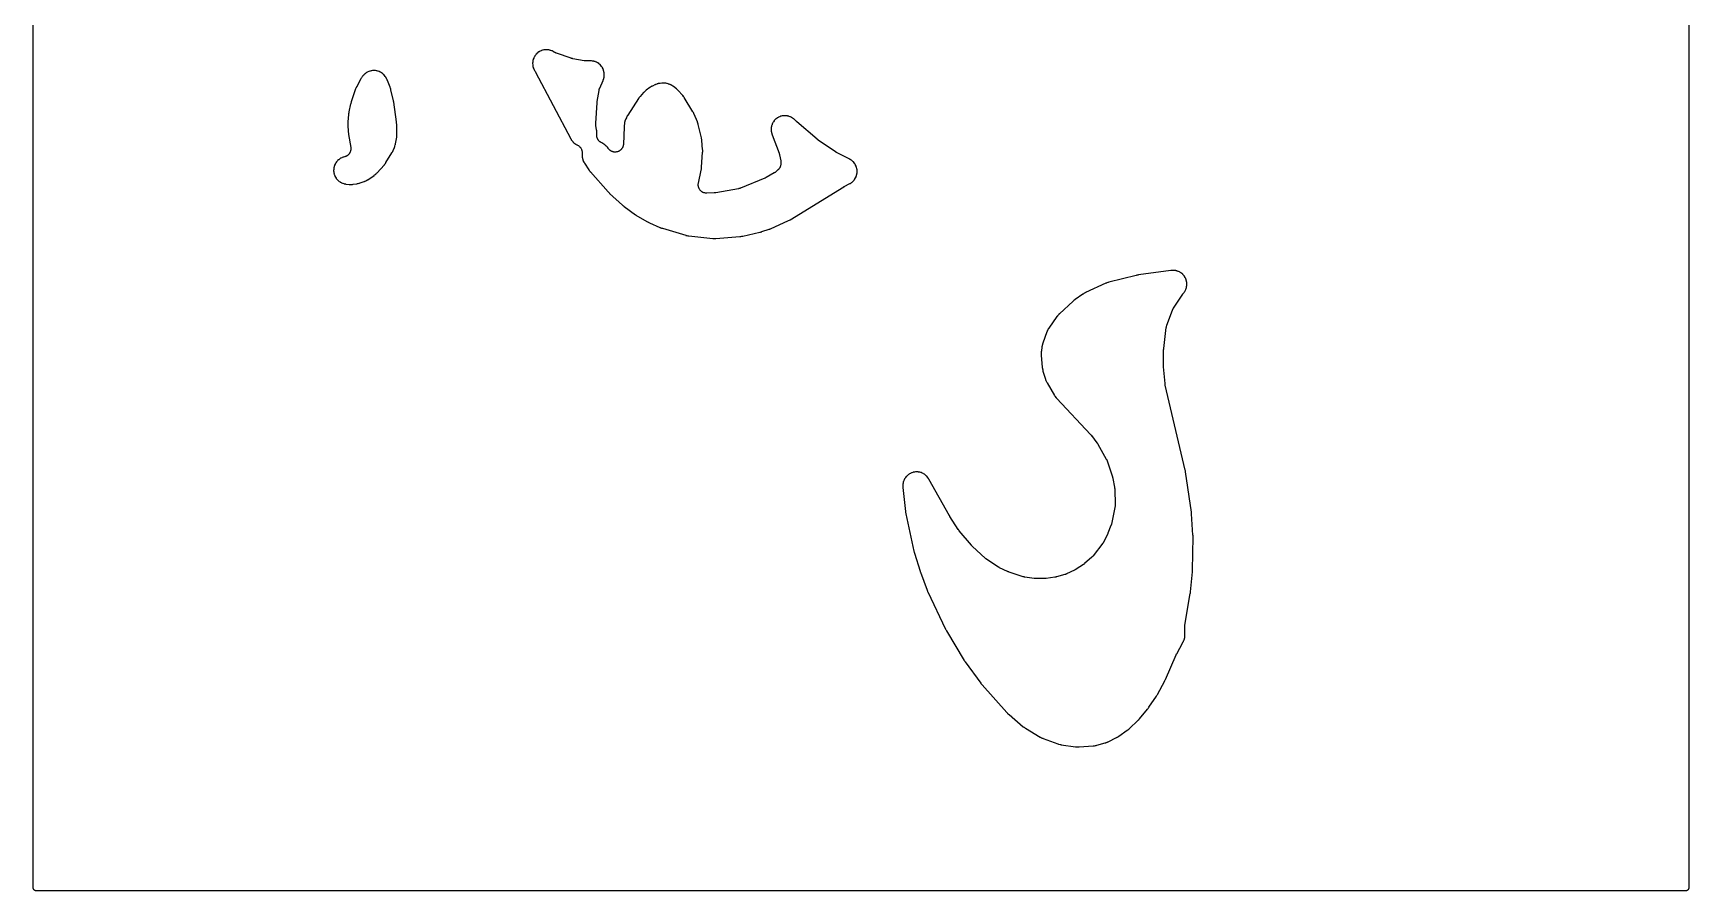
# Model space of a CAD drawing. Header units: millimetres. Extents: x 0 to 300, y 0 to 300.
# Drawn here: x -0.1 to 300, y -0.1 to 155.4 of the extents above; entities that cross this region are included whole.
import ezdxf

# ---------------------------------------------------------------- set-up
doc = ezdxf.new("R2010")
doc.units = ezdxf.units.MM
doc.layers.add('CUT', color=7, linetype='CONTINUOUS')

msp = doc.modelspace()

# ---------------------------------------------------------------- linework, layer by layer
at = {"layer": 'CUT'}
msp.add_lwpolyline([(300.0102, 298.5625), (300.0102, 1.4375), (300.0102, 0.5522), (300.0066, 0.4788), (299.998, 0.4206), (299.9837, 0.3635), (299.9639, 0.3082), (299.9387, 0.255), (299.9085, 0.2046), (299.8735, 0.1573), (299.834, 0.1137), (299.7904, 0.0743), (299.7432, 0.0392), (299.6927, 0.009), (299.6396, -0.0162), (299.5842, -0.036), (299.5271, -0.0503), (299.469, -0.0589), (299.3955, -0.0625), (298.5102, -0.0625), (1.4375, -0.0625), (0.5522, -0.0625), (0.4788, -0.0589), (0.4206, -0.0503), (0.3635, -0.036), (0.3082, -0.0162), (0.255, 0.009), (0.2046, 0.0392), (0.1573, 0.0743), (0.1137, 0.1137), (0.0743, 0.1573), (0.0392, 0.2046), (0.009, 0.255), (-0.0162, 0.3082), (-0.036, 0.3635), (-0.0503, 0.4206), (-0.0589, 0.4788), (-0.0625, 0.5522), (-0.0625, 1.4375), (-0.0625, 298.5625)], dxfattribs=at)
for points in [[(90.4696, 149.9054), (90.4696, 149.8456), (90.4793, 149.6567), (90.4853, 149.5972), (90.5137, 149.4102), (90.5256, 149.3516), (90.5725, 149.1684), (90.5902, 149.1112), (90.6551, 148.9336), (90.6784, 148.8785), (90.7618, 148.7058), (90.7755, 148.6792), (90.8035, 148.6279), (90.8108, 148.6149), (90.8595, 148.5307), (90.8672, 148.5179), (90.9203, 148.4312), (90.9233, 148.4262), (90.9303, 148.4146), (90.9333, 148.4097), (90.9402, 148.398), (90.9439, 148.3918), (90.9524, 148.3773), (90.956, 148.371), (90.9623, 148.36), (90.9658, 148.3539), (90.9739, 148.3396), (90.9773, 148.3334), (90.9792, 148.33), (90.9833, 148.3226), (90.9926, 148.3052), (90.9966, 148.2977), (97.3716, 136.2392), (97.3786, 136.2264), (97.4249, 136.1437), (97.4322, 136.131), (97.4612, 136.082), (97.4767, 136.0573), (97.5798, 135.9013), (97.6142, 135.8542), (97.7303, 135.7109), (97.7692, 135.6674), (97.8987, 135.536), (97.9416, 135.4965), (98.0832, 135.3783), (98.1298, 135.3432), (98.2822, 135.2393), (98.3319, 135.2089), (98.4959, 135.1191), (98.5219, 135.1057), (98.5302, 135.1016), (98.6235, 135.0563), (98.7012, 135.0136), (98.7513, 134.9828), (98.8243, 134.9328), (98.8712, 134.8972), (98.939, 134.8403), (98.9821, 134.8002), (99.044, 134.737), (99.083, 134.6928), (99.1383, 134.6238), (99.1728, 134.5761), (99.2211, 134.5019), (99.2508, 134.451), (99.2915, 134.3725), (99.316, 134.3189), (99.3489, 134.2368), (99.368, 134.1811), (99.3926, 134.0961), (99.4062, 134.0388), (99.4224, 133.9518), (99.4303, 133.8934), (99.4378, 133.8053), (99.4399, 133.7464), (99.4388, 133.6579), (99.4337, 133.577), (99.4299, 133.5329), (99.4183, 133.4301), (99.4147, 133.3714), (99.4122, 133.1855), (99.4142, 133.1267), (99.4299, 132.9415), (99.4378, 132.8832), (99.4715, 132.7004), (99.485, 132.6432), (99.5365, 132.4645), (99.5556, 132.4089), (99.6243, 132.2362), (99.6487, 132.1827), (99.7352, 132.0152), (99.7493, 131.9894), (99.7781, 131.9397), (99.7857, 131.9271), (99.8356, 131.8456), (99.8435, 131.8332), (100.636, 130.6097), (100.6419, 130.6008), (100.6836, 130.5388), (100.6899, 130.5296), (100.718, 130.4895), (100.7319, 130.4704), (100.8211, 130.3533), (100.8352, 130.3355), (100.8602, 130.3051), (100.8671, 130.2969), (100.915, 130.2407), (100.9229, 130.2316), (104.1257, 126.6254), (104.1364, 126.6136), (104.2068, 126.5385), (104.2178, 126.5271), (104.3086, 126.4351), (104.3199, 126.424), (104.3941, 126.3526), (104.4057, 126.3418), (106.7372, 124.2175), (106.7491, 124.207), (106.8271, 124.1396), (106.8393, 124.1293), (106.9394, 124.0474), (106.9518, 124.0375), (107.0333, 123.9743), (107.046, 123.9647), (109.1107, 122.4494), (109.1251, 122.4391), (109.22, 122.3736), (109.2348, 122.3638), (109.3563, 122.2852), (109.3713, 122.2758), (109.4699, 122.2161), (109.4852, 122.2072), (111.3027, 121.1788), (111.3155, 121.1718), (111.399, 121.1272), (111.4119, 121.1205), (111.518, 121.0671), (111.5311, 121.0607), (111.6167, 121.0202), (111.6299, 121.0141), (113.5323, 120.1696), (113.5498, 120.1622), (113.6643, 120.1156), (113.6821, 120.1087), (113.8276, 120.0549), (113.8455, 120.0486), (113.9628, 120.0094), (113.9809, 120.0036), (118.2216, 118.7338), (118.2349, 118.73), (118.3214, 118.7062), (118.3348, 118.7027), (118.3871, 118.6896), (118.414, 118.6835), (118.5899, 118.6481), (118.6171, 118.6433), (118.6704, 118.635), (118.684, 118.6331), (118.773, 118.6215), (118.7867, 118.6198), (123.0991, 118.1573), (123.1132, 118.156), (123.2048, 118.1483), (123.219, 118.1473), (123.2742, 118.144), (123.3024, 118.143), (123.4863, 118.1407), (123.5146, 118.141), (123.5699, 118.1429), (123.584, 118.1436), (123.6759, 118.149), (123.69, 118.15), (128.0254, 118.5058), (128.0467, 118.5079), (128.1854, 118.5243), (128.2067, 118.5272), (128.3797, 118.554), (128.4009, 118.5577), (128.538, 118.584), (128.559, 118.5884), (131.6562, 119.2977), (131.6703, 119.3011), (131.7615, 119.3243), (131.7755, 119.328), (131.8892, 119.3599), (131.9031, 119.364), (131.9931, 119.3916), (132.0069, 119.396), (133.3276, 119.8361), (133.3419, 119.8411), (133.4343, 119.8745), (133.4485, 119.8798), (133.5634, 119.9247), (133.5775, 119.9303), (133.6681, 119.9684), (133.682, 119.9744), (136.7048, 121.3333), (136.7224, 121.3416), (136.8354, 121.3968), (136.8526, 121.4056), (136.9921, 121.4795), (137.0091, 121.4888), (137.1183, 121.5512), (137.1349, 121.5611), (146.8627, 127.5459), (146.871, 127.5509), (146.8905, 127.5626), (146.8989, 127.5676), (146.9091, 127.5736), (146.9176, 127.5785), (146.9373, 127.5898), (146.9458, 127.5945), (146.9609, 127.6029), (146.9694, 127.6076), (146.9894, 127.6185), (146.9979, 127.6231), (147.0085, 127.6286), (147.0171, 127.6332), (147.0373, 127.6436), (147.046, 127.648), (147.8441, 128.0484), (147.8569, 128.055), (147.9396, 128.099), (147.9522, 128.1059), (148.0013, 128.1335), (148.026, 128.1483), (148.1824, 128.2465), (148.2296, 128.2795), (148.3739, 128.3908), (148.4178, 128.4281), (148.5506, 128.5527), (148.5907, 128.5941), (148.7111, 128.7308), (148.747, 128.7759), (148.8537, 128.9236), (148.8851, 128.9718), (148.9771, 129.1291), (149.0038, 129.1801), (149.0803, 129.3455), (149.1019, 129.3988), (149.1622, 129.5707), (149.1787, 129.626), (149.2222, 129.8029), (149.2332, 129.8594), (149.2596, 130.0396), (149.2652, 130.097), (149.2741, 130.2789), (149.2742, 130.3366), (149.2656, 130.5185), (149.2602, 130.5759), (149.2342, 130.7562), (149.2233, 130.8127), (149.1801, 130.9897), (149.1638, 131.045), (149.1039, 131.217), (149.0824, 131.2705), (149.0062, 131.4359), (148.9796, 131.4871), (148.888, 131.6445), (148.8566, 131.6928), (148.7503, 131.8407), (148.7144, 131.8858), (148.5944, 132.0229), (148.5544, 132.0643), (148.4218, 132.1892), (148.378, 132.2267), (148.234, 132.3382), (148.1868, 132.3713), (148.0307, 132.4699), (148.0059, 132.4847), (147.957, 132.5124), (147.9443, 132.5194), (147.8618, 132.5635), (147.849, 132.5702), (145.632, 133.6883), (145.6187, 133.6951), (145.5879, 133.7113), (145.5748, 133.7184), (145.5588, 133.7271), (145.5458, 133.7343), (145.5156, 133.7515), (145.5027, 133.759), (145.48, 133.7724), (145.4672, 133.7801), (145.4375, 133.7983), (145.4249, 133.8062), (145.4096, 133.8159), (145.397, 133.824), (145.368, 133.8432), (145.3556, 133.8515), (142.2355, 135.9845), (142.2252, 135.9916), (142.2015, 136.0083), (142.1914, 136.0156), (142.1791, 136.0245), (142.1691, 136.0319), (142.1458, 136.0492), (142.1359, 136.0567), (142.1184, 136.0702), (142.1086, 136.0778), (142.0858, 136.0958), (142.0761, 136.1036), (142.0643, 136.1132), (142.0547, 136.1211), (142.0324, 136.1397), (142.0229, 136.1478), (138.3676, 139.2915), (138.3582, 139.2996), (138.3487, 139.3079), (138.3454, 139.3108), (138.3374, 139.3178), (138.334, 139.3208), (138.3284, 139.3258), (138.3171, 139.3361), (138.3114, 139.3412), (138.3078, 139.3445), (138.2988, 139.3528), (138.2949, 139.3564), (137.9243, 139.7018), (137.9133, 139.7118), (137.841, 139.7759), (137.8298, 139.7856), (137.7852, 139.8232), (137.762, 139.8418), (137.61, 139.9576), (137.5608, 139.9913), (137.4003, 140.0901), (137.348, 140.1188), (137.1785, 140.2011), (137.1237, 140.2244), (136.9468, 140.2896), (136.8899, 140.3073), (136.7075, 140.3546), (136.6491, 140.3666), (136.4629, 140.3955), (136.4036, 140.4017), (136.2154, 140.412), (136.1558, 140.4123), (135.9675, 140.4039), (135.9082, 140.3982), (135.7217, 140.3712), (135.6632, 140.3597), (135.4803, 140.3142), (135.4232, 140.297), (135.2458, 140.2336), (135.1907, 140.2108), (135.0204, 140.1301), (134.9678, 140.1019), (134.8064, 140.0047), (134.7569, 139.9715), (134.6059, 139.8588), (134.5599, 139.8208), (134.4208, 139.6936), (134.3789, 139.6513), (134.2531, 139.5109), (134.2156, 139.4646), (134.1043, 139.3125), (134.0716, 139.2627), (133.976, 139.1003), (133.9483, 139.0475), (133.8693, 138.8764), (133.847, 138.8211), (133.7854, 138.643), (133.7687, 138.5858), (133.7251, 138.4024), (133.7141, 138.3438), (133.6889, 138.1571), (133.6838, 138.0977), (133.6772, 137.9093), (133.6781, 137.8497), (133.6902, 137.6617), (133.697, 137.6025), (133.7277, 137.4165), (133.7404, 137.3583), (133.7901, 137.1738), (133.7985, 137.1452), (133.8165, 137.0898), (133.8212, 137.0757), (133.8533, 136.9843), (133.8584, 136.9702), (135.121, 133.6418), (135.1242, 133.6332), (135.1295, 133.6188), (135.1415, 133.5839), (135.1606, 133.5245), (135.1687, 133.498), (135.1695, 133.4952), (135.1768, 133.4685), (135.1922, 133.408), (135.2006, 133.3721), (135.2038, 133.3571), (135.2056, 133.3481), (135.4257, 132.2549), (135.4278, 132.2443), (135.4311, 132.2266), (135.4381, 132.184), (135.446, 132.1279), (135.4533, 132.0526), (135.4574, 131.9769), (135.4583, 131.9012), (135.4567, 131.8447), (135.4544, 131.8015), (135.453, 131.7836), (135.4521, 131.7728), (135.4369, 131.6045), (135.4322, 131.5627), (135.4218, 131.4864), (135.4065, 131.4038), (135.3937, 131.3493), (135.3708, 131.2684), (135.353, 131.2154), (135.3226, 131.137), (135.3, 131.0859), (135.2625, 131.0107), (135.2351, 130.9618), (135.1907, 130.8905), (135.159, 130.8444), (135.1081, 130.7775), (135.0722, 130.7346), (135.0153, 130.6728), (134.9606, 130.6186), (134.9301, 130.5897), (134.5783, 130.2724), (134.5691, 130.2643), (134.5538, 130.2508), (134.516, 130.2194), (134.4505, 130.168), (134.4211, 130.1459), (134.418, 130.1436), (134.3877, 130.1227), (134.3183, 130.0769), (134.2765, 130.0509), (134.2589, 130.0406), (134.2483, 130.0345), (132.8035, 129.2159), (132.7911, 129.209), (132.7622, 129.1933), (132.7498, 129.1866), (132.7346, 129.1786), (132.7221, 129.1721), (132.6927, 129.1573), (132.6801, 129.151), (132.6576, 129.1401), (132.6449, 129.134), (132.6151, 129.1201), (132.6022, 129.1142), (132.5865, 129.1072), (132.5736, 129.1015), (132.5434, 129.0885), (132.5304, 129.0831), (128.1649, 127.2881), (128.1537, 127.2836), (128.1352, 127.2762), (128.09, 127.2598), (128.0128, 127.2339), (127.9784, 127.2231), (127.9748, 127.2221), (127.94, 127.2127), (127.861, 127.1931), (127.8141, 127.1828), (127.7945, 127.179), (127.7826, 127.1768), (123.6527, 126.4405), (123.6461, 126.4394), (123.6306, 126.4367), (123.6239, 126.4356), (123.6211, 126.4351), (123.5949, 126.4313), (123.5337, 126.4232), (123.5124, 126.4206), (123.4788, 126.4177), (123.4023, 126.4127), (123.3692, 126.4111), (122.0432, 126.3726), (121.998, 126.3724), (121.9152, 126.3741), (121.8251, 126.3806), (121.7654, 126.3879), (121.6763, 126.4033), (121.6176, 126.4166), (121.5306, 126.4409), (121.4735, 126.46), (121.3894, 126.4929), (121.3345, 126.5176), (121.2541, 126.5588), (121.202, 126.5889), (121.1261, 126.6379), (121.0773, 126.6731), (121.0067, 126.7295), (120.9616, 126.7694), (120.897, 126.8326), (120.8562, 126.8768), (120.7983, 126.9461), (120.7621, 126.9942), (120.7114, 127.069), (120.6803, 127.1205), (120.6373, 127.2), (120.6115, 127.2543), (120.5768, 127.3378), (120.5565, 127.3944), (120.5303, 127.4809), (120.5158, 127.5393), (120.4985, 127.628), (120.4899, 127.6875), (120.4815, 127.7775), (120.479, 127.8376), (120.4797, 127.928), (120.4831, 127.9881), (120.4929, 128.0779), (120.506, 128.1597), (120.5142, 128.2041), (121.0114, 130.5525), (121.0154, 130.5728), (121.0387, 130.7053), (121.0419, 130.7258), (121.0654, 130.8929), (121.068, 130.9135), (121.0821, 131.0473), (121.0839, 131.0679), (121.2767, 133.7949), (121.2774, 133.8056), (121.2813, 133.8805), (121.2818, 133.8917), (121.2835, 133.9409), (121.2838, 133.9646), (121.283, 134.1124), (121.2825, 134.1352), (121.2807, 134.1748), (121.2802, 134.1855), (121.2756, 134.2595), (121.2748, 134.2716), (121.141, 135.9099), (121.14, 135.9211), (121.1321, 135.999), (121.1309, 136.0106), (121.1247, 136.0616), (121.1213, 136.0861), (121.0966, 136.2383), (121.0923, 136.2618), (121.084, 136.3022), (121.0817, 136.3132), (121.0649, 136.3888), (121.062, 136.401), (120.4664, 138.8319), (120.4638, 138.8422), (120.4448, 138.914), (120.4419, 138.9247), (120.4286, 138.9715), (120.4218, 138.994), (120.3764, 139.1331), (120.3689, 139.1544), (120.3554, 139.1912), (120.3516, 139.2011), (120.325, 139.2695), (120.3206, 139.2806), (119.7402, 140.6892), (119.7359, 140.6993), (119.7054, 140.7696), (119.7008, 140.78), (119.6799, 140.8257), (119.6694, 140.8476), (119.6012, 140.9822), (119.5903, 141.0028), (119.5707, 141.0381), (119.5653, 141.0476), (119.5273, 141.1132), (119.521, 141.1237), (117.946, 143.7145), (117.938, 143.7273), (117.8852, 143.8094), (117.8769, 143.822), (117.844, 143.8705), (117.8265, 143.895), (117.7088, 144.0508), (117.6901, 144.0744), (117.6525, 144.1194), (117.6427, 144.1308), (117.5782, 144.2041), (117.5681, 144.2153), (116.9131, 144.923), (116.9043, 144.9324), (116.8463, 144.9924), (116.8373, 145.0015), (116.8017, 145.0368), (116.7831, 145.0545), (116.6598, 145.1668), (116.6405, 145.1836), (116.602, 145.2158), (116.592, 145.2239), (116.5269, 145.276), (116.5168, 145.2839), (116.0043, 145.6759), (115.994, 145.6836), (115.9263, 145.7331), (115.9158, 145.7406), (115.8745, 145.7695), (115.853, 145.7838), (115.7134, 145.8727), (115.6688, 145.8985), (115.5221, 145.975), (115.4989, 145.9865), (115.4533, 146.0078), (115.4415, 146.0132), (115.3648, 146.0471), (115.353, 146.0522), (115.2274, 146.1045), (115.2137, 146.11), (115.1243, 146.1447), (115.1105, 146.1499), (115.0563, 146.1694), (115.0283, 146.1787), (114.8475, 146.234), (114.7903, 146.2484), (114.6074, 146.2851), (114.549, 146.2939), (114.3634, 146.3125), (114.3045, 146.3155), (114.1154, 146.3157), (114.0859, 146.315), (114.0284, 146.3123), (114.0136, 146.3114), (113.918, 146.3045), (113.9033, 146.3032), (113.5819, 146.2719), (113.5688, 146.2705), (113.484, 146.2604), (113.4709, 146.2587), (113.4201, 146.2515), (113.3941, 146.2472), (113.2284, 146.2163), (113.1772, 146.2044), (113.0171, 146.1596), (112.9671, 146.1433), (112.8094, 146.0839), (112.785, 146.0741), (112.7377, 146.0539), (112.7257, 146.0486), (112.6479, 146.0134), (112.636, 146.0078), (112.1781, 145.788), (112.1657, 145.7819), (112.0859, 145.7412), (112.0737, 145.7349), (112.0262, 145.7093), (112.0023, 145.6957), (111.8486, 145.6037), (111.8253, 145.589), (111.7804, 145.5593), (111.769, 145.5515), (111.6955, 145.5003), (111.6843, 145.4923), (111.0648, 145.0393), (111.0524, 145.03), (110.9723, 144.9681), (110.9601, 144.9585), (110.913, 144.9201), (110.8893, 144.8998), (110.7393, 144.7642), (110.7168, 144.7427), (110.6739, 144.6996), (110.663, 144.6885), (110.5935, 144.615), (110.5829, 144.6035), (109.946, 143.8943), (109.9387, 143.886), (109.8882, 143.8278), (109.8808, 143.819), (109.8485, 143.7801), (109.8333, 143.7611), (109.741, 143.6406), (109.7271, 143.6217), (109.7036, 143.5885), (109.6974, 143.5794), (109.6546, 143.5164), (109.6477, 143.5061), (107.713, 140.5242), (107.7017, 140.506), (107.6304, 140.387), (107.6197, 140.3685), (107.5356, 140.2161), (107.5256, 140.1972), (107.4629, 140.0734), (107.4536, 140.0542), (107.3449, 139.819), (107.3386, 139.805), (107.2991, 139.7135), (107.2932, 139.6993), (107.2709, 139.6437), (107.2602, 139.6149), (107.1963, 139.4289), (107.1793, 139.37), (107.1348, 139.1784), (107.1286, 139.1484), (107.1181, 139.0894), (107.1155, 139.0742), (107.1005, 138.9757), (107.0983, 138.9605), (107.0568, 138.6331), (107.0553, 138.62), (107.0464, 138.535), (107.0452, 138.5219), (107.0363, 138.4148), (107.0354, 138.4017), (107.0302, 138.3163), (107.0296, 138.3032), (106.9134, 135.2813), (106.9105, 135.2364), (106.9033, 135.1543), (106.8908, 135.0652), (106.8796, 135.0064), (106.8584, 134.9191), (106.8414, 134.8617), (106.8115, 134.7768), (106.7889, 134.7214), (106.7507, 134.64), (106.7226, 134.5871), (106.6765, 134.5099), (106.6433, 134.4601), (106.5897, 134.3879), (106.5517, 134.3417), (106.4911, 134.2752), (106.4487, 134.2329), (106.3818, 134.1728), (106.3354, 134.135), (106.2628, 134.0819), (106.2129, 134.0489), (106.1354, 134.0033), (106.0824, 133.9755), (106.0007, 133.9378), (105.9452, 133.9155), (105.8602, 133.8861), (105.8027, 133.8694), (105.7152, 133.8487), (105.6563, 133.8378), (105.5672, 133.8259), (105.5075, 133.8209), (105.4176, 133.818), (105.3578, 133.819), (105.2681, 133.8251), (105.2086, 133.8321), (105.1199, 133.8471), (105.0615, 133.86), (104.9748, 133.8837), (104.9179, 133.9024), (104.8339, 133.9347), (104.7792, 133.9589), (104.6989, 133.9994), (104.6469, 134.029), (104.571, 134.0773), (104.5222, 134.112), (104.4516, 134.1676), (104.4065, 134.207), (104.3417, 134.2694), (104.3007, 134.313), (104.2426, 134.3816), (104.1925, 134.447), (104.166, 134.4834), (104.1541, 134.5007), (104.135, 134.5268), (104.0085, 134.6906), (103.9663, 134.7396), (103.8229, 134.8889), (103.7999, 134.9116), (103.7538, 134.9546), (103.7419, 134.9655), (103.6632, 135.0351), (103.651, 135.0456), (103.5619, 135.1203), (103.5505, 135.1296), (103.4758, 135.1892), (103.4642, 135.1983), (103.4184, 135.233), (103.3946, 135.2502), (103.239, 135.3565), (103.1889, 135.3873), (103.0236, 135.4779), (102.9975, 135.4914), (102.9891, 135.4955), (102.8941, 135.5418), (102.8154, 135.5851), (102.7648, 135.6163), (102.6911, 135.667), (102.6438, 135.7032), (102.5754, 135.761), (102.5319, 135.8016), (102.4697, 135.8659), (102.4304, 135.9108), (102.3748, 135.9809), (102.3402, 136.0294), (102.2919, 136.1048), (102.2623, 136.1565), (102.2217, 136.2362), (102.1974, 136.2906), (102.1649, 136.374), (102.1461, 136.4305), (102.1221, 136.5167), (102.1089, 136.5749), (102.0936, 136.663), (102.0863, 136.7222), (102.0798, 136.8114), (102.0785, 136.871), (102.0809, 136.9605), (102.0871, 137.0422), (102.0917, 137.0868), (102.0972, 137.13), (102.1017, 137.1882), (102.1071, 137.3725), (102.1059, 137.4308), (102.0932, 137.6174), (102.0905, 137.6465), (102.0838, 137.703), (102.0819, 137.7175), (102.0686, 137.8114), (102.0664, 137.8258), (101.9339, 138.6191), (101.9318, 138.6319), (101.9286, 138.6532), (101.9223, 138.7047), (101.9141, 138.7923), (101.9113, 138.8311), (101.9111, 138.8351), (101.91, 138.8741), (101.9094, 138.962), (101.9105, 139.0139), (101.9116, 139.0354), (101.9124, 139.0484), (102.155, 142.7553), (102.1558, 142.7652), (102.1575, 142.7885), (102.1583, 142.7984), (102.1594, 142.8106), (102.1603, 142.8205), (102.1626, 142.8437), (102.1637, 142.8536), (102.1656, 142.8712), (102.1668, 142.8811), (102.1696, 142.9043), (102.1708, 142.9142), (102.1724, 142.9263), (102.1738, 142.9362), (102.1771, 142.9592), (102.1786, 142.9691), (102.4926, 144.9902), (102.4941, 144.9999), (102.4968, 145.016), (102.5041, 145.0545), (102.5148, 145.1049), (102.5316, 145.1715), (102.5509, 145.2376), (102.5728, 145.3028), (102.5909, 145.3509), (102.6056, 145.3873), (102.612, 145.4023), (102.616, 145.4113), (103.2202, 146.7795), (103.226, 146.7932), (103.2629, 146.8826), (103.2684, 146.8964), (103.2892, 146.9507), (103.2992, 146.9787), (103.3586, 147.16), (103.3743, 147.2174), (103.4149, 147.4011), (103.4248, 147.4598), (103.447, 147.6467), (103.4511, 147.7061), (103.4546, 147.8942), (103.4528, 147.9537), (103.4377, 148.1412), (103.43, 148.2002), (103.3964, 148.3854), (103.3829, 148.4433), (103.3311, 148.6242), (103.3119, 148.6806), (103.2424, 148.8554), (103.2177, 148.9096), (103.1313, 149.0767), (103.1014, 149.1282), (102.9988, 149.2859), (102.9639, 149.3341), (102.8463, 149.4809), (102.8068, 149.5255), (102.6751, 149.6599), (102.6314, 149.7003), (102.4871, 149.821), (102.4396, 149.8569), (102.284, 149.9627), (102.2332, 149.9937), (102.0679, 150.0836), (102.0143, 150.1094), (101.8409, 150.1825), (101.785, 150.2029), (101.6052, 150.2584), (101.5475, 150.2731), (101.3631, 150.3106), (101.3043, 150.3195), (101.1145, 150.3388), (101.0848, 150.341), (101.0268, 150.344), (101.0119, 150.3446), (100.9152, 150.3472), (100.9003, 150.3474), (100.0985, 150.349), (100.0888, 150.349), (100.0728, 150.3492), (100.0343, 150.3505), (99.9691, 150.3542), (99.9403, 150.3562), (99.9372, 150.3565), (99.9085, 150.3595), (99.8436, 150.3673), (99.8055, 150.3727), (99.7897, 150.3753), (99.7802, 150.3769), (97.7329, 150.7351), (97.7238, 150.7368), (97.7088, 150.7396), (97.6726, 150.7471), (97.6116, 150.761), (97.5847, 150.7676), (97.5818, 150.7683), (97.5551, 150.7757), (97.4951, 150.7934), (97.4599, 150.8045), (97.4454, 150.8095), (97.4367, 150.8125), (94.7792, 151.7447), (94.7668, 151.7492), (94.7462, 151.7567), (94.697, 151.7764), (94.6149, 151.8122), (94.5788, 151.8289), (94.5752, 151.8307), (94.5399, 151.8489), (94.4612, 151.8918), (94.4155, 151.9185), (94.3969, 151.9301), (94.3857, 151.9372), (94.3737, 151.945), (94.3611, 151.9529), (94.278, 152.0035), (94.2652, 152.0112), (94.2146, 152.0403), (94.1883, 152.0546), (94.0176, 152.142), (93.963, 152.1665), (93.7869, 152.2355), (93.7302, 152.2545), (93.5481, 152.3055), (93.4898, 152.3188), (93.3035, 152.3515), (93.2441, 152.3589), (93.0555, 152.3728), (92.9957, 152.3743), (92.8067, 152.3694), (92.747, 152.3649), (92.5594, 152.3412), (92.5005, 152.3307), (92.3161, 152.2885), (92.2586, 152.2722), (92.0793, 152.2118), (92.0237, 152.1899), (91.8514, 152.112), (91.7982, 152.0846), (91.6345, 151.9899), (91.5842, 151.9574), (91.4308, 151.8469), (91.3841, 151.8095), (91.2424, 151.6842), (91.1996, 151.6424), (91.0711, 151.5037), (91.0327, 151.4578), (90.9187, 151.3069), (90.885, 151.2575), (90.7866, 151.096), (90.758, 151.0434), (90.6761, 150.8729), (90.653, 150.8178), (90.5885, 150.64), (90.5709, 150.5828), (90.5244, 150.3995), (90.5126, 150.3408), (90.4847, 150.1538), (90.4788, 150.0943)], [(54.4035, 130.4813), (54.405, 130.4217), (54.4188, 130.2339), (54.4262, 130.1748), (54.4586, 129.9893), (54.4717, 129.9312), (54.5224, 129.7498), (54.5413, 129.6933), (54.6097, 129.5178), (54.634, 129.4635), (54.7195, 129.2957), (54.7491, 129.244), (54.8508, 129.0855), (54.8854, 129.037), (55.0023, 128.8893), (55.0416, 128.8445), (55.1725, 128.7092), (55.216, 128.6685), (55.3598, 128.5468), (55.4071, 128.5106), (55.5622, 128.4038), (55.6128, 128.3725), (55.7778, 128.2816), (55.8313, 128.2554), (56.0044, 128.1813), (56.0603, 128.1606), (56.2399, 128.104), (56.2975, 128.089), (56.4844, 128.05), (56.5138, 128.0446), (56.5712, 128.0356), (56.586, 128.0334), (56.6819, 128.0207), (56.6967, 128.019), (57.1948, 127.9657), (57.2073, 127.9645), (57.2887, 127.9575), (57.3012, 127.9566), (57.3502, 127.9534), (57.3753, 127.9523), (57.5363, 127.9486), (57.5865, 127.9496), (57.7472, 127.9594), (57.7723, 127.9615), (57.8211, 127.9665), (57.8336, 127.9679), (57.9146, 127.978), (57.927, 127.9797), (58.6155, 128.08), (58.63, 128.0823), (58.724, 128.0983), (58.7384, 128.101), (58.7946, 128.112), (58.8233, 128.1184), (59.0083, 128.1641), (59.0366, 128.1719), (59.0915, 128.1883), (59.1055, 128.1927), (59.1961, 128.2223), (59.21, 128.227), (59.9166, 128.4772), (59.9287, 128.4817), (60.007, 128.5113), (60.019, 128.516), (60.0656, 128.5348), (60.0893, 128.5449), (60.2397, 128.6132), (60.2856, 128.6365), (60.4296, 128.7174), (60.4517, 128.7305), (60.4945, 128.757), (60.5054, 128.7639), (60.5756, 128.8095), (60.5863, 128.8167), (61.7341, 129.5984), (61.7484, 129.6085), (61.8409, 129.6755), (61.8549, 129.686), (61.9092, 129.7278), (61.9364, 129.75), (62.1086, 129.8996), (62.1344, 129.9234), (62.1835, 129.9712), (62.1958, 129.9837), (62.2751, 130.0658), (62.2871, 130.0786), (63.5318, 131.4453), (63.5412, 131.4559), (63.6018, 131.5257), (63.611, 131.5365), (63.6463, 131.5793), (63.6639, 131.6016), (63.7748, 131.7493), (63.7913, 131.7724), (63.8225, 131.8183), (63.8303, 131.8302), (63.8804, 131.9078), (63.888, 131.9198), (64.9518, 133.6582), (64.9574, 133.6675), (64.9956, 133.7325), (65.0012, 133.7422), (65.0254, 133.7853), (65.0367, 133.8063), (65.1043, 133.9385), (65.1143, 133.9591), (65.1311, 133.9951), (65.1355, 134.0049), (65.1657, 134.0732), (65.1705, 134.0842), (65.4175, 134.6742), (65.4237, 134.6896), (65.4622, 134.7892), (65.4679, 134.8046), (65.4894, 134.8651), (65.4996, 134.8964), (65.56, 135.1013), (65.5684, 135.1331), (65.5832, 135.1956), (65.5867, 135.2116), (65.6084, 135.3163), (65.6116, 135.3324), (65.8259, 136.5305), (65.8284, 136.5456), (65.8434, 136.6436), (65.8455, 136.6587), (65.853, 136.7178), (65.8561, 136.7481), (65.871, 136.9458), (65.8725, 136.9763), (65.874, 137.0358), (65.8741, 137.0511), (65.874, 137.1502), (65.8738, 137.1655), (65.8288, 138.8701), (65.8281, 138.8869), (65.8222, 138.9964), (65.821, 139.0132), (65.8097, 139.1503), (65.808, 139.1671), (65.7959, 139.276), (65.7938, 139.2927), (65.2987, 142.8362), (65.2966, 142.8501), (65.2818, 142.9405), (65.2793, 142.9544), (65.2581, 143.0674), (65.2553, 143.0812), (65.2363, 143.1707), (65.2332, 143.1845), (64.7889, 145.0586), (64.7838, 145.0789), (64.7478, 145.21), (64.7419, 145.2301), (64.6911, 145.3929), (64.6845, 145.4128), (64.6395, 145.5411), (64.6322, 145.5607), (64.1575, 146.7764), (64.1526, 146.7887), (64.1195, 146.8682), (64.1143, 146.8804), (64.0933, 146.9277), (64.0821, 146.9517), (64.0056, 147.1059), (63.9933, 147.1294), (63.9682, 147.1747), (63.9617, 147.1862), (63.9184, 147.2606), (63.9116, 147.272), (63.8615, 147.3539), (63.8538, 147.3662), (63.8028, 147.4452), (63.7948, 147.4573), (63.763, 147.504), (63.7462, 147.5276), (63.6346, 147.6757), (63.5976, 147.7202), (63.474, 147.8551), (63.4329, 147.8958), (63.2968, 148.0181), (63.252, 148.0547), (63.1048, 148.1634), (63.0566, 148.1955), (62.8997, 148.2894), (62.8487, 148.3167), (62.6834, 148.3951), (62.6299, 148.4174), (62.4579, 148.4795), (62.4026, 148.4965), (62.2253, 148.5418), (62.1686, 148.5534), (61.9878, 148.5814), (61.9303, 148.5875), (61.7476, 148.5979), (61.6897, 148.5984), (61.5069, 148.5912), (61.4493, 148.5861), (61.268, 148.5613), (61.2111, 148.5507), (61.0331, 148.5086), (60.9775, 148.4926), (60.8044, 148.4335), (60.7506, 148.4122), (60.5839, 148.3367), (60.5324, 148.3103), (60.3738, 148.2191), (60.3251, 148.1878), (60.176, 148.0818), (60.1305, 148.046), (59.9905, 147.9244), (59.9691, 147.905), (59.9282, 147.8659), (59.9179, 147.8558), (59.8515, 147.7891), (59.8414, 147.7788), (59.7843, 147.7186), (59.7753, 147.709), (59.718, 147.6459), (59.7093, 147.6361), (59.6757, 147.5974), (59.6589, 147.5773), (59.5542, 147.4457), (59.5234, 147.4033), (59.4306, 147.263), (59.4166, 147.2409), (59.3902, 147.1969), (59.3836, 147.1856), (59.3413, 147.1116), (59.3349, 147.1001), (58.5165, 145.5919), (58.5102, 145.5801), (58.4703, 145.5025), (58.4643, 145.4905), (58.4414, 145.4433), (58.4302, 145.4189), (58.361, 145.2588), (58.351, 145.2339), (58.3323, 145.1849), (58.3277, 145.1723), (58.2986, 145.0901), (58.2942, 145.0774), (57.5903, 142.9405), (57.5854, 142.9249), (57.5551, 142.8236), (57.5506, 142.8079), (57.5159, 142.6797), (57.5119, 142.6639), (57.4871, 142.5611), (57.4835, 142.5452), (57.1746, 141.0939), (57.1709, 141.0748), (57.1487, 140.9506), (57.1455, 140.9315), (57.1227, 140.7748), (57.1202, 140.7555), (57.106, 140.6301), (57.1041, 140.6108), (56.9974, 139.2823), (56.9961, 139.263), (56.9901, 139.1375), (56.9895, 139.1181), (56.987, 138.9605), (56.987, 138.9412), (56.9891, 138.8155), (56.9897, 138.7962), (57.0553, 137.4508), (57.0564, 137.4334), (57.0652, 137.3205), (57.0668, 137.3031), (57.082, 137.1617), (57.0841, 137.1444), (57.0994, 137.0322), (57.102, 137.015), (57.4912, 134.677), (57.4974, 134.633), (57.5068, 134.5521), (57.5127, 134.4635), (57.5136, 134.4043), (57.5107, 134.3155), (57.5059, 134.2566), (57.4943, 134.1685), (57.4836, 134.1103), (57.4633, 134.0238), (57.447, 133.9669), (57.4183, 133.8828), (57.3965, 133.8279), (57.3596, 133.747), (57.3324, 133.6945), (57.2878, 133.6177), (57.2556, 133.568), (57.2035, 133.496), (57.1666, 133.4498), (57.1077, 133.3833), (57.0664, 133.3409), (57.0013, 133.2805), (56.956, 133.2425), (56.8852, 133.1888), (56.8363, 133.1554), (56.7606, 133.1089), (56.7087, 133.0805), (56.6288, 133.0417), (56.5743, 133.0186), (56.491, 132.9879), (56.4133, 132.9636), (56.3705, 132.9513), (56.1817, 132.9023), (56.1249, 132.8845), (55.9482, 132.8193), (55.8934, 132.796), (55.724, 132.7136), (55.6718, 132.685), (55.5115, 132.5862), (55.4623, 132.5525), (55.3126, 132.4383), (55.267, 132.3999), (55.1293, 132.2715), (55.0878, 132.2287), (54.9635, 132.0873), (54.9265, 132.0406), (54.8168, 131.8875), (54.7846, 131.8374), (54.6906, 131.6742), (54.6635, 131.6212), (54.5862, 131.4494), (54.5645, 131.394), (54.5046, 131.2154), (54.4885, 131.1581), (54.4466, 130.9744), (54.4363, 130.9158), (54.4128, 130.7289), (54.4084, 130.6695)], [(157.5628, 73.502), (157.5604, 73.4436), (157.5616, 73.2563), (157.5625, 73.2271), (157.5657, 73.1701), (157.5667, 73.1555), (157.5743, 73.0608), (157.5756, 73.0463), (158.0333, 68.6652), (158.0353, 68.649), (158.0491, 68.5439), (158.0515, 68.5278), (158.0725, 68.3964), (158.0753, 68.3803), (158.0949, 68.2761), (158.0981, 68.2601), (159.5609, 61.4923), (159.5639, 61.479), (159.5847, 61.3925), (159.588, 61.3792), (159.6166, 61.2713), (159.6202, 61.2581), (159.6449, 61.1727), (159.6489, 61.1596), (160.6724, 57.898), (160.6747, 57.891), (160.6906, 57.8424), (160.693, 57.835), (160.7137, 57.7747), (160.7162, 57.7674), (160.7331, 57.72), (160.7359, 57.7122), (161.9642, 54.4096), (161.9691, 54.3971), (162.0012, 54.3162), (162.0063, 54.3038), (162.0489, 54.2032), (162.0543, 54.1909), (162.0901, 54.1115), (162.0957, 54.0994), (165.2987, 47.3898), (165.305, 47.377), (165.3469, 47.2944), (165.3535, 47.2818), (165.4085, 47.1793), (165.4154, 47.1669), (165.4612, 47.0863), (165.4683, 47.074), (168.6898, 41.7048), (168.6967, 41.6935), (168.7426, 41.6208), (168.7498, 41.6096), (168.8094, 41.5196), (168.8168, 41.5086), (168.8658, 41.4379), (168.8735, 41.4272), (171.6915, 37.551), (171.7007, 37.5388), (171.7613, 37.4597), (171.7708, 37.4477), (171.8494, 37.3504), (171.8592, 37.3386), (171.9238, 37.2628), (171.9339, 37.2512), (176.4305, 32.235), (176.4446, 32.2199), (176.5378, 32.1228), (176.5524, 32.1081), (176.6735, 31.9905), (176.6886, 31.9763), (176.7883, 31.8859), (176.8039, 31.8723), (179.3837, 29.6911), (179.3931, 29.6833), (179.4549, 29.6332), (179.4645, 29.6256), (179.5022, 29.5962), (179.5218, 29.5816), (179.6512, 29.4891), (179.6715, 29.4753), (179.7115, 29.4491), (179.7218, 29.4425), (179.7892, 29.4003), (179.7997, 29.394), (182.4728, 27.7964), (182.4849, 27.7893), (182.564, 27.7445), (182.5763, 27.7377), (182.6244, 27.7119), (182.6494, 27.6993), (182.8135, 27.621), (182.839, 27.6095), (182.8894, 27.5883), (182.9023, 27.583), (182.9869, 27.5497), (183, 27.5447), (185.6389, 26.5751), (185.6538, 26.5698), (185.7507, 26.5371), (185.7657, 26.5322), (185.8244, 26.5141), (185.8547, 26.5056), (186.0531, 26.4555), (186.0838, 26.4486), (186.1441, 26.4367), (186.1596, 26.4339), (186.2605, 26.4168), (186.2761, 26.4143), (188.8657, 26.0437), (188.8815, 26.0417), (188.9848, 26.0297), (189.0007, 26.0281), (189.0629, 26.0225), (189.0949, 26.0205), (189.3026, 26.0132), (189.3346, 26.0129), (189.397, 26.014), (189.413, 26.0145), (189.5169, 26.0191), (189.5328, 26.0201), (192.071, 26.2011), (192.0868, 26.2024), (192.1893, 26.2124), (192.205, 26.2142), (192.2664, 26.2219), (192.2977, 26.2266), (192.5004, 26.2628), (192.5315, 26.2692), (192.5917, 26.2833), (192.6071, 26.2871), (192.7067, 26.3132), (192.722, 26.3174), (194.2506, 26.7612), (194.2636, 26.7651), (194.3481, 26.7917), (194.361, 26.796), (194.4114, 26.8131), (194.437, 26.8225), (194.6017, 26.887), (194.6269, 26.8975), (194.6755, 26.9192), (194.6879, 26.9248), (194.7679, 26.9627), (194.7801, 26.9686), (196.2819, 27.7204), (196.2913, 27.7252), (196.3568, 27.7595), (196.3665, 27.7647), (196.409, 27.7879), (196.4293, 27.7995), (196.5543, 27.8743), (196.5733, 27.8862), (196.606, 27.9074), (196.6148, 27.9133), (196.6754, 27.9542), (196.6852, 27.9609), (198.2206, 29.0431), (198.2375, 29.0554), (198.3453, 29.1372), (198.3616, 29.15), (198.4933, 29.2572), (198.5092, 29.2707), (198.6111, 29.3597), (198.6265, 29.3737), (200.148, 30.7992), (200.1614, 30.8122), (200.247, 30.8975), (200.26, 30.9108), (200.364, 31.0212), (200.3765, 31.0349), (200.4567, 31.1253), (200.4688, 31.1395), (201.9259, 32.8908), (201.9357, 32.9028), (201.998, 32.9817), (202.0074, 32.994), (202.083, 33.0951), (202.0921, 33.1076), (202.1503, 33.1896), (202.1591, 33.2023), (203.52, 35.2313), (203.528, 35.2436), (203.579, 35.3238), (203.5867, 35.3362), (203.6482, 35.4384), (203.6556, 35.451), (203.7026, 35.5336), (203.7097, 35.5464), (205.0138, 37.9717), (205.0195, 37.9827), (205.0564, 38.0547), (205.0619, 38.0658), (205.1062, 38.1572), (205.1116, 38.1685), (205.1454, 38.2419), (205.1504, 38.2533), (207.0898, 42.7109), (207.0941, 42.7204), (207.1041, 42.7427), (207.1084, 42.7522), (207.1138, 42.7638), (207.1182, 42.7733), (207.1287, 42.7953), (207.1333, 42.8047), (207.1415, 42.8215), (207.1462, 42.8308), (207.1572, 42.8527), (207.162, 42.862), (207.1679, 42.8733), (207.1728, 42.8826), (207.1844, 42.9041), (207.1894, 42.9134), (208.3211, 44.9683), (208.3285, 44.9821), (208.3755, 45.073), (208.3825, 45.0871), (208.4093, 45.1423), (208.4223, 45.171), (208.5005, 45.3568), (208.5219, 45.416), (208.5794, 45.6064), (208.5944, 45.6675), (208.6317, 45.8628), (208.6403, 45.9251), (208.6571, 46.1261), (208.659, 46.1575), (208.6609, 46.2189), (208.6612, 46.2346), (208.6617, 46.3369), (208.6616, 46.3526), (208.6326, 47.7252), (208.6324, 47.736), (208.6322, 47.754), (208.6329, 47.7973), (208.6357, 47.8706), (208.6376, 47.903), (208.6379, 47.9064), (208.6409, 47.9388), (208.649, 48.0117), (208.6549, 48.0546), (208.6577, 48.0724), (208.6595, 48.0831), (209.6543, 53.8295), (209.656, 53.84), (209.6673, 53.9131), (209.6689, 53.9243), (209.6813, 54.0156), (209.6827, 54.0267), (209.6911, 54.099), (209.6924, 54.1109), (210.0454, 57.7689), (210.0465, 57.7812), (210.0525, 57.8613), (210.0533, 57.8736), (210.0589, 57.9742), (210.0594, 57.9866), (210.0622, 58.0668), (210.0625, 58.0791), (210.1459, 64.11), (210.146, 64.1208), (210.1457, 64.1959), (210.1455, 64.2075), (210.1433, 64.3011), (210.1429, 64.3125), (210.1398, 64.3864), (210.1392, 64.3985), (209.8963, 68.2723), (209.8954, 68.2847), (209.8887, 68.3646), (209.8876, 68.3769), (209.8771, 68.4771), (209.8757, 68.4894), (209.8658, 68.569), (209.8641, 68.5812), (208.8027, 75.8528), (208.8007, 75.8655), (208.7869, 75.9476), (208.7846, 75.9602), (208.7651, 76.0629), (208.7626, 76.0755), (208.7453, 76.157), (208.7425, 76.1695), (205.1251, 91.5933), (205.1218, 91.6078), (205.1144, 91.6418), (205.1114, 91.6564), (205.1078, 91.6742), (205.105, 91.6888), (205.0988, 91.723), (205.0962, 91.7377), (205.0919, 91.7637), (205.0896, 91.7785), (205.0845, 91.8129), (205.0824, 91.8276), (205.08, 91.8456), (205.0782, 91.8604), (205.0742, 91.895), (205.0727, 91.9098), (204.7792, 94.898), (204.778, 94.9111), (204.7755, 94.9417), (204.7745, 94.9548), (204.7734, 94.9708), (204.7726, 94.9839), (204.7709, 95.0146), (204.7703, 95.0277), (204.7694, 95.051), (204.7689, 95.0641), (204.7682, 95.0948), (204.768, 95.108), (204.7678, 95.124), (204.7678, 95.1371), (204.7679, 95.1678), (204.768, 95.181), (204.8209, 97.9578), (204.8212, 97.9694), (204.822, 97.9963), (204.8225, 98.0078), (204.8231, 98.0219), (204.8237, 98.0334), (204.8252, 98.0603), (204.826, 98.0718), (204.8274, 98.0922), (204.8283, 98.1037), (204.8305, 98.1306), (204.8316, 98.1421), (204.8329, 98.1561), (204.8341, 98.1676), (204.837, 98.1944), (204.8383, 98.2058), (205.3059, 102.0313), (205.3076, 102.0446), (205.3106, 102.0666), (205.3195, 102.1195), (205.3372, 102.2085), (205.3459, 102.2477), (205.3469, 102.2517), (205.3573, 102.2905), (205.3829, 102.3776), (205.3995, 102.4286), (205.407, 102.4495), (205.4116, 102.4621), (206.4241, 105.1529), (206.4286, 105.1646), (206.4362, 105.1841), (206.4559, 105.2305), (206.4915, 105.308), (206.508, 105.3421), (206.5097, 105.3455), (206.5276, 105.3788), (206.5696, 105.4531), (206.5955, 105.4963), (206.6068, 105.5139), (206.6137, 105.5245), (208.312, 108.095), (208.3174, 108.103), (208.3264, 108.1164), (208.3489, 108.148), (208.388, 108.2008), (208.4056, 108.2239), (208.4452, 108.2738), (208.4481, 108.2775), (208.4679, 108.3029), (208.471, 108.3069), (208.5112, 108.3593), (208.5264, 108.3801), (208.6221, 108.5168), (208.6364, 108.5382), (208.6368, 108.5388), (208.6518, 108.5636), (208.7442, 108.7251), (208.7705, 108.7768), (208.8458, 108.9441), (208.867, 108.9981), (208.9258, 109.1719), (208.9417, 109.2277), (208.9834, 109.4064), (208.9939, 109.4635), (209.0181, 109.6454), (209.023, 109.7032), (209.0296, 109.8865), (209.0288, 109.9446), (209.0177, 110.1277), (209.0113, 110.1854), (208.9825, 110.3666), (208.9706, 110.4234), (208.9245, 110.601), (208.9072, 110.6564), (208.844, 110.8286), (208.8215, 110.8821), (208.742, 111.0475), (208.7143, 111.0985), (208.6193, 111.2554), (208.5868, 111.3035), (208.477, 111.4505), (208.4401, 111.4953), (208.3166, 111.631), (208.2755, 111.672), (208.1395, 111.7951), (208.0947, 111.832), (207.9474, 111.9414), (207.8992, 111.9737), (207.742, 112.0684), (207.6909, 112.0959), (207.5254, 112.175), (207.4719, 112.1974), (207.2994, 112.2601), (207.244, 112.2773), (207.0663, 112.323), (207.0095, 112.3347), (206.8282, 112.3631), (206.7705, 112.3693), (206.5873, 112.38), (206.5293, 112.3806), (206.3434, 112.3735), (206.3145, 112.3717), (206.258, 112.3668), (206.2436, 112.3653), (206.1498, 112.3549), (206.1354, 112.3531), (200.2541, 111.5539), (200.2376, 111.5514), (200.1302, 111.5338), (200.1137, 111.5308), (199.9796, 111.5049), (199.9632, 111.5015), (199.8569, 111.4779), (199.8406, 111.474), (194.8859, 110.2262), (194.8726, 110.2227), (194.7864, 110.1989), (194.7732, 110.1951), (194.7218, 110.1796), (194.6956, 110.1711), (194.527, 110.1117), (194.5013, 110.102), (194.4515, 110.0818), (194.4388, 110.0765), (194.3567, 110.0411), (194.3441, 110.0355), (190.6621, 108.3463), (190.6507, 108.3409), (190.5768, 108.3051), (190.5654, 108.2995), (190.5215, 108.277), (190.4992, 108.265), (190.3563, 108.1843), (190.3345, 108.1714), (190.2926, 108.1453), (190.282, 108.1385), (190.2131, 108.0937), (190.2026, 108.0866), (188.7721, 107.1108), (188.7633, 107.1048), (188.7027, 107.0618), (188.6937, 107.0553), (188.6544, 107.0264), (188.6358, 107.0121), (188.5213, 106.9207), (188.504, 106.9062), (188.4743, 106.8806), (188.4663, 106.8736), (188.4115, 106.8246), (188.4026, 106.8166), (185.92, 104.5069), (185.9087, 104.4961), (185.8366, 104.4254), (185.8256, 104.4144), (185.7834, 104.3708), (185.7624, 104.348), (185.6295, 104.1958), (185.6097, 104.1719), (185.5722, 104.1242), (185.5628, 104.1119), (185.5024, 104.0308), (185.4933, 104.0182), (184.0233, 101.9335), (184.0156, 101.9223), (183.9665, 101.8492), (183.9591, 101.8379), (183.9305, 101.7933), (183.9164, 101.7701), (183.8295, 101.6196), (183.8046, 101.5715), (183.7316, 101.4138), (183.7208, 101.389), (183.7007, 101.3399), (183.6957, 101.3273), (183.6642, 101.2451), (183.6595, 101.2323), (182.9211, 99.1648), (182.9161, 99.1503), (182.8849, 99.0555), (182.8803, 99.0408), (182.8631, 98.9834), (182.855, 98.9537), (182.8074, 98.76), (182.8009, 98.7299), (182.7896, 98.6711), (182.7869, 98.6559), (182.7706, 98.5574), (182.7683, 98.5422), (182.6561, 97.7359), (182.6541, 97.7193), (182.6421, 97.6108), (182.6405, 97.5941), (182.6351, 97.5288), (182.6332, 97.4953), (182.6275, 97.2774), (182.6276, 97.2438), (182.6295, 97.1783), (182.6302, 97.1615), (182.6365, 97.0526), (182.6377, 97.0359), (182.8333, 94.7579), (182.8348, 94.7425), (182.846, 94.6421), (182.848, 94.6267), (182.8563, 94.5666), (182.8613, 94.536), (182.8993, 94.3378), (182.9059, 94.3074), (182.9204, 94.2486), (182.9243, 94.2335), (182.9509, 94.1361), (182.9552, 94.1212), (183.3907, 92.6763), (183.3963, 92.6588), (183.4341, 92.5458), (183.4402, 92.5285), (183.465, 92.4614), (183.4788, 92.4274), (183.5748, 92.2094), (183.5906, 92.1763), (183.6234, 92.1128), (183.6321, 92.0966), (183.6899, 91.9924), (183.6991, 91.9765), (185.0456, 89.7166), (185.0541, 89.7029), (185.1102, 89.6142), (185.119, 89.6006), (185.1542, 89.5483), (185.1729, 89.522), (185.299, 89.3543), (185.3191, 89.329), (185.3597, 89.2808), (185.3703, 89.2686), (185.4399, 89.19), (185.4508, 89.1781), (191.5764, 82.6388), (191.584, 82.6305), (191.6017, 82.6112), (191.6092, 82.6028), (191.6184, 82.5926), (191.6258, 82.5842), (191.643, 82.5644), (191.6503, 82.5558), (191.6632, 82.5406), (191.6704, 82.532), (191.6871, 82.5118), (191.6942, 82.5031), (191.7028, 82.4924), (191.7098, 82.4836), (191.726, 82.463), (191.7328, 82.4541), (192.7357, 81.1427), (192.7449, 81.1304), (192.7661, 81.1017), (192.7751, 81.0893), (192.7859, 81.0741), (192.7947, 81.0616), (192.8149, 81.0322), (192.8234, 81.0195), (192.8384, 80.997), (192.8467, 80.9842), (192.8659, 80.9541), (192.874, 80.9411), (192.8838, 80.9252), (192.8917, 80.9121), (192.9098, 80.8814), (192.9175, 80.8682), (194.4352, 78.1983), (194.4407, 78.1886), (194.4496, 78.1724), (194.4702, 78.1329), (194.5033, 78.0652), (194.5174, 78.0349), (194.5189, 78.0317), (194.5319, 78.0009), (194.5599, 77.9309), (194.5754, 77.8892), (194.5814, 77.8717), (194.585, 77.8611), (195.534, 74.9875), (195.5385, 74.9734), (195.5488, 74.9406), (195.5531, 74.9265), (195.5581, 74.9093), (195.5622, 74.8951), (195.5713, 74.862), (195.5752, 74.8477), (195.5817, 74.8225), (195.5853, 74.8082), (195.5934, 74.7748), (195.5967, 74.7604), (195.6006, 74.7429), (195.6037, 74.7285), (195.6107, 74.6948), (195.6136, 74.6804), (195.9183, 73.0788), (195.9199, 73.0698), (195.9226, 73.0548), (195.9284, 73.0186), (195.9368, 72.9572), (195.9402, 72.9299), (195.9405, 72.927), (195.943, 72.8997), (195.9477, 72.8378), (195.9498, 72.8013), (195.9503, 72.7861), (195.9506, 72.7769), (196.0249, 69.8335), (196.0251, 69.8204), (196.0254, 69.7987), (196.0244, 69.7463), (196.0202, 69.6578), (196.0175, 69.6186), (196.0171, 69.6146), (196.0127, 69.5756), (196.0008, 69.4877), (195.9922, 69.436), (195.9881, 69.4147), (195.9855, 69.4019), (195.3574, 66.4188), (195.3555, 66.4098), (195.3522, 66.395), (195.3435, 66.3594), (195.3277, 66.2993), (195.3203, 66.2729), (195.3194, 66.2701), (195.3112, 66.2438), (195.2917, 66.1849), (195.2795, 66.1503), (195.2741, 66.1361), (195.2708, 66.1275), (194.7284, 64.7307), (194.7245, 64.7207), (194.7151, 64.6975), (194.7111, 64.6876), (194.7061, 64.6756), (194.7019, 64.6657), (194.692, 64.6427), (194.6877, 64.6329), (194.68, 64.6156), (194.6756, 64.6058), (194.6652, 64.5831), (194.6607, 64.5734), (194.6551, 64.5616), (194.6505, 64.5519), (194.6395, 64.5295), (194.6348, 64.5199), (193.9854, 63.2274), (193.9805, 63.2179), (193.9723, 63.202), (193.9517, 63.1644), (193.9153, 63.1016), (193.8987, 63.074), (193.8969, 63.0712), (193.8793, 63.0442), (193.8384, 62.9841), (193.8135, 62.9492), (193.8028, 62.935), (193.7963, 62.9265), (192.0454, 60.6529), (192.0388, 60.6445), (192.0278, 60.6305), (192.0005, 60.5975), (191.9529, 60.5428), (191.9314, 60.5189), (191.9291, 60.5165), (191.9067, 60.4934), (191.8553, 60.4422), (191.8243, 60.4127), (191.8111, 60.4007), (191.8031, 60.3936), (190.5075, 59.2477), (190.5024, 59.2432), (190.4905, 59.2328), (190.4853, 59.2283), (190.4831, 59.2264), (190.4626, 59.2094), (190.4143, 59.1703), (190.3972, 59.157), (190.3699, 59.1369), (190.3066, 59.0924), (190.279, 59.0738), (188.9428, 58.2066), (188.9302, 58.1985), (188.9006, 58.18), (188.8878, 58.1722), (188.8726, 58.163), (188.8598, 58.1555), (188.83, 58.1381), (188.8172, 58.1308), (188.7943, 58.118), (188.7812, 58.1109), (188.7508, 58.0945), (188.7376, 58.0876), (188.7216, 58.0793), (188.7083, 58.0726), (188.6773, 58.0572), (188.664, 58.0507), (187.2253, 57.367), (187.2166, 57.3629), (187.2021, 57.3562), (187.1668, 57.3408), (187.1064, 57.316), (187.0795, 57.3054), (187.0766, 57.3043), (187.0494, 57.2947), (186.9876, 57.2738), (186.9508, 57.2622), (186.9354, 57.2577), (186.9262, 57.2551), (185.4324, 56.8378), (185.4184, 56.834), (185.3857, 56.8255), (185.3717, 56.8219), (185.3545, 56.8177), (185.3404, 56.8144), (185.3075, 56.8069), (185.2933, 56.8038), (185.2683, 56.7985), (185.2541, 56.7956), (185.2209, 56.7892), (185.2067, 56.7865), (185.1893, 56.7834), (185.175, 56.781), (185.1417, 56.7756), (185.1274, 56.7734), (183.552, 56.5455), (183.5358, 56.5433), (183.4979, 56.5385), (183.4816, 56.5366), (183.4618, 56.5345), (183.4455, 56.5329), (183.4074, 56.5295), (183.3911, 56.5282), (183.3623, 56.5261), (183.3459, 56.5251), (183.3078, 56.5231), (183.2914, 56.5224), (183.2715, 56.5217), (183.2551, 56.5213), (183.2169, 56.5207), (183.2005, 56.5206), (181.6211, 56.5235), (181.6141, 56.5236), (181.5979, 56.5237), (181.5909, 56.5238), (181.5879, 56.5239), (181.5606, 56.5248), (181.4968, 56.5278), (181.4747, 56.5292), (181.44, 56.5325), (181.3612, 56.5417), (181.3273, 56.5463), (179.6761, 56.8031), (179.667, 56.8046), (179.6521, 56.8071), (179.6163, 56.8137), (179.5563, 56.8262), (179.5298, 56.8321), (179.527, 56.8328), (179.5006, 56.8396), (179.4413, 56.8557), (179.4064, 56.8659), (179.392, 56.8704), (179.3834, 56.8732), (176.7961, 57.7184), (176.7826, 57.723), (176.7511, 57.7338), (176.7376, 57.7386), (176.7212, 57.7445), (176.7078, 57.7495), (176.6766, 57.7613), (176.6633, 57.7665), (176.6398, 57.7759), (176.6266, 57.7813), (176.5958, 57.7941), (176.5827, 57.7997), (176.5667, 57.8067), (176.5537, 57.8125), (176.5233, 57.8263), (176.5103, 57.8323), (175.087, 58.5072), (175.0729, 58.5141), (175.0402, 58.5303), (175.0262, 58.5374), (175.0092, 58.5462), (174.9953, 58.5535), (174.9632, 58.5709), (174.9494, 58.5785), (174.9253, 58.592), (174.9117, 58.5998), (174.8801, 58.6183), (174.8667, 58.6264), (174.8504, 58.6363), (174.8371, 58.6446), (174.8062, 58.6641), (174.793, 58.6726), (172.7438, 60.0214), (172.7377, 60.0254), (172.7235, 60.0349), (172.7175, 60.039), (172.7149, 60.0408), (172.6914, 60.0573), (172.6374, 60.0968), (172.6188, 60.1108), (172.5904, 60.1337), (172.5268, 60.1875), (172.4999, 60.2113), (170.2011, 62.3187), (170.1897, 62.3294), (170.1633, 62.3544), (170.1521, 62.3653), (170.1387, 62.3784), (170.1277, 62.3894), (170.1024, 62.4151), (170.0916, 62.4263), (170.0727, 62.4462), (170.0621, 62.4576), (170.0376, 62.4842), (170.0272, 62.4958), (170.0147, 62.5099), (170.0045, 62.5217), (169.9809, 62.5492), (169.9709, 62.5611), (167.7852, 65.2058), (167.7765, 65.2164), (167.7566, 65.2413), (167.7481, 65.252), (167.7378, 65.2652), (167.7295, 65.2761), (167.7103, 65.3016), (167.7022, 65.3126), (167.6879, 65.3322), (167.6799, 65.3433), (167.6615, 65.3694), (167.6537, 65.3807), (167.6443, 65.3945), (167.6367, 65.4058), (167.619, 65.4325), (167.6116, 65.4439), (166.1, 67.8075), (166.0974, 67.8114), (166.0916, 67.8208), (166.089, 67.8248), (166.0832, 67.8341), (166.0801, 67.8391), (166.0729, 67.8508), (166.0698, 67.8558), (166.0645, 67.8646), (166.0615, 67.8695), (166.0546, 67.8811), (166.0521, 67.8854), (166.0464, 67.8951), (166.0385, 67.9086), (166.0351, 67.9146), (162.2592, 74.5503), (162.2518, 74.5629), (162.2028, 74.6442), (162.1952, 74.6567), (162.1645, 74.7049), (162.1483, 74.7291), (162.0402, 74.8822), (162.0042, 74.9282), (161.8835, 75.0681), (161.8432, 75.1104), (161.7094, 75.2378), (161.6652, 75.276), (161.5196, 75.3898), (161.4719, 75.4236), (161.316, 75.5227), (161.2652, 75.5516), (161.1004, 75.6351), (161.047, 75.6589), (160.8748, 75.726), (160.8194, 75.7445), (160.6415, 75.7945), (160.5846, 75.8075), (160.4027, 75.84), (160.3447, 75.8474), (160.1605, 75.862), (160.1021, 75.8638), (159.9174, 75.8604), (159.8591, 75.8565), (159.6755, 75.8351), (159.6179, 75.8255), (159.4373, 75.7864), (159.3808, 75.7713), (159.2049, 75.7148), (159.1502, 75.6943), (158.9806, 75.6209), (158.9282, 75.5951), (158.7665, 75.5056), (158.7168, 75.4749), (158.5647, 75.3701), (158.5182, 75.3346), (158.377, 75.2155), (158.3342, 75.1757), (158.2052, 75.0435), (158.1664, 74.9997), (158.0509, 74.8555), (158.0166, 74.8082), (157.9157, 74.6534), (157.8862, 74.603), (157.8008, 74.4391), (157.7763, 74.386), (157.7073, 74.2147), (157.6881, 74.1595), (157.636, 73.9822), (157.6223, 73.9254), (157.5877, 73.7439), (157.5796, 73.686)]]:
    msp.add_lwpolyline(points, close=True, dxfattribs=at)

doc.saveas('drawing.dxf')
